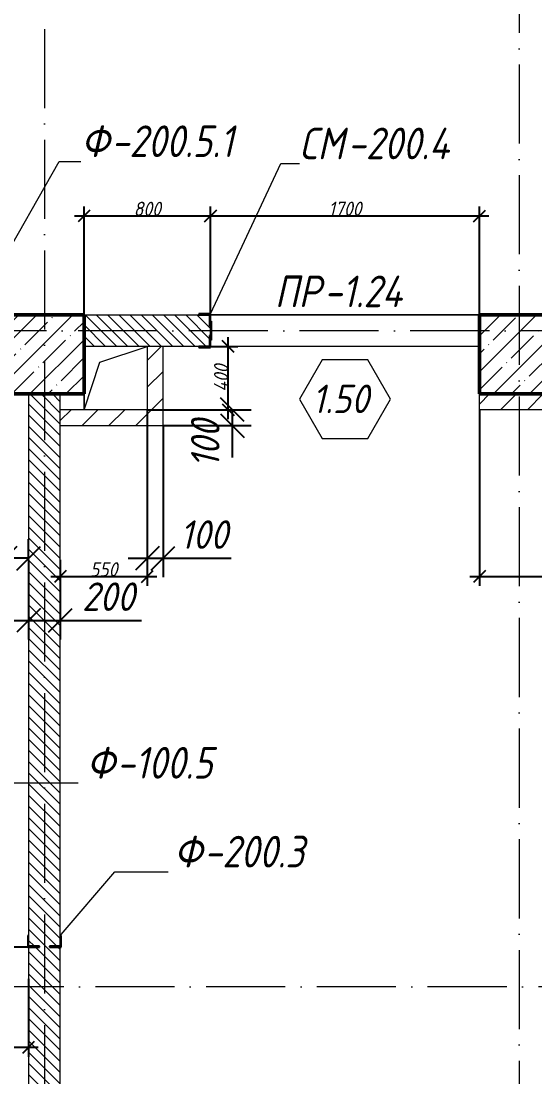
# Model space of a CAD drawing. Header units: millimetres. Extents: x -356862 to 418287, y 0 to 839748.
# Drawn here: x -157198 to -153951, y 603078 to 609756 of the extents above; entities that cross this region are included whole.
import ezdxf

# ---------------------------------------------------------------- set-up
doc = ezdxf.new("R2010")
doc.units = ezdxf.units.MM
doc.linetypes.add('50_200_ШТРИХ_1Т_ш5_п1_п1_', pattern=[700, 500, -100, 0, -100])
for name, color, linetype, lineweight in [('A-____-____-DIMS', 7, 'Continuous', 9), ('A-DOOR-____-IDEN', 7, 'Continuous', 9), ('A-DOOR-____-OTLN', 7, 'Continuous', 9), ('A-FLOR-____-OTLN', 7, 'Continuous', 9), ('A-GENM-____-IDEN', 7, 'Continuous', 9), ('A-GENM-____-MCUT', 7, 'Continuous', 25), ('A-GENM-____-OTLN', 7, 'Continuous', 9), ('A-GENM-____-OTLN-1', 7, 'Continuous', 25), ('S-COLS-____-MCUT', 7, 'Continuous', 50), ('S-COLS-____-OTLN', 7, 'Continuous', 9), ('S-GRID-____-OTLN-1', 7, '50_200_ШТРИХ_1Т_ш5_п1_п1_', 9)]:
    doc.layers.add(name, color=color, linetype=linetype, lineweight=lineweight)
for name, color, linetype, lineweight, true_color in [('A-DOOR-____-OTLN-1', 7, 'Continuous', 9, 0xffffff), ('A-WALL-____-MCUT-4', 7, 'Continuous', 13, 0x000000), ('A-WALL-____-PATT-3', 9, 'Continuous', 9, 0x808080), ('A-WALL-____-PATT-5', 7, 'Continuous', 9, 0x000000), ('A-WALL-FNSH-MCUT-2', 7, 'Continuous', 13, 0x000000), ('I-WALL-____-OTLN-1', 7, 'Continuous', 9, 0x000000)]:
    doc.layers.add(name, color=color, linetype=linetype, lineweight=lineweight, true_color=true_color)
doc.styles.add('ISOCPEUR_I_10', font='isocpeui.ttf', dxfattribs={"width": 0.9, "height": 180})
doc.styles.add('ISOCPEUR_I_14', font='isocpeui.ttf', dxfattribs={"width": 0.9, "height": 180})
doc.styles.add('ISOCPEUR_I_2', font='isocpeui.ttf', dxfattribs={"width": 0.85, "height": 2.3})
doc.styles.add('ISOCPEUR_I_7', font='isocpeui.ttf', dxfattribs={"width": 0.9, "height": 90})
doc.dimstyles.new('ISO-1_8_0_9К_СРЕДНИЙ_Кладочные_2', dxfattribs={"dimscale": 304.8, "dimtxt": 89.638306, "dimasz": 0.246063, "dimexe": 0.19685, "dimexo": 0, "dimgap": 0, "dimtad": 1, "dimdec": 3, "dimrnd": 0.001, "dimdsep": 46, "dimtxsty": 'ISOCPEUR_I_7', "dimblk1": 'OBLIQUE', "dimblk2": 'OBLIQUE', "dimsah": 1, "dimcen": 0.09, "dimdle": 0.19685, "dimazin": 0, "dimtfac": 1, "dimtdec": 4, "dimtix": 1, "dimtmove": 1, "dimatfit": 3, "dimfxl": 1, "dimtvp": 1, "dimtolj": 1, "dimtzin": 0, "dimarcsym": 2})
doc.dimstyles.new('ISO-1_8_0_9К_СРЕДНИЙ_Кладочные_3', dxfattribs={"dimscale": 304.8, "dimtxt": 179.276612, "dimasz": 0.492126, "dimexe": 0.393701, "dimexo": 0, "dimgap": 0, "dimtad": 1, "dimdec": 3, "dimrnd": 0.001, "dimdsep": 46, "dimtxsty": 'ISOCPEUR_I_10', "dimblk1": 'OBLIQUE', "dimblk2": 'OBLIQUE', "dimsah": 1, "dimcen": 0.09, "dimdle": 0.393701, "dimazin": 0, "dimtfac": 1, "dimtdec": 4, "dimtix": 1, "dimtmove": 0, "dimatfit": 3, "dimfxl": 1, "dimtvp": 1, "dimtolj": 1, "dimtzin": 0, "dimarcsym": 2})
pattern_1 = [(135, (-175000.736, 544716.51), (-35.35534, -35.35534), [])]
pattern_2 = [(45, (-175000.74, 544716.51), (-84.85281, 84.85281), [])]

# ---------------------------------------------------------------- blocks, each defined once
blk = doc.blocks.new('BSC_Колонна _Прямоугольная - 500х500-V44-АР1_Кладочный план 1 этажа в осях 1-64_Ю-ЯЯ')
at = {"layer": 'S-COLS-____-OTLN'}
h = blk.add_hatch(dxfattribs=at)
h.set_pattern_fill('FP_43', color=256, style=0, pattern_type=2)
h.set_pattern_definition([(45, (-17950, -62931.04), (-114.04925, 114.04925), []), (45, (-17835.95, -62931.04), (-114.04925, 114.04925), [201.613, -40.323, 3.353, -36.97])])
h.paths.add_polyline_path([(-250, -250), (250, -250), (250, 250), (-250, 250)], flags=0)
at = {"layer": 'S-COLS-____-MCUT'}
for p, q in [((250, 250), (-250, 250)), ((-250, 250), (-250, -250)), ((250, -250), (250, 250)), ((-250, -250), (250, -250))]:
    blk.add_line(p, q, dxfattribs=at)
blk = doc.blocks.new('BSC_Колонна _Прямоугольная - 500х500-V64-АР1_Кладочный план 1 этажа в осях 1-64_Ю-ЯЯ')
at = {"layer": 'S-COLS-____-OTLN'}
h = blk.add_hatch(dxfattribs=at)
h.set_pattern_fill('FP_64', color=256, style=0, pattern_type=2)
h.set_pattern_definition([(45, (-20950, -62931.04), (-114.04925, 114.04925), []), (45, (-20835.95, -62931.04), (-114.04925, 114.04925), [201.613, -40.323, 3.353, -36.97])])
h.paths.add_polyline_path([(-250, -250), (250, -250), (250, 250), (-250, 250)], flags=0)
at = {"layer": 'S-COLS-____-MCUT'}
for p, q in [((250, 250), (-250, 250)), ((-250, 250), (-250, -250)), ((250, -250), (250, 250)), ((-250, -250), (250, -250))]:
    blk.add_line(p, q, dxfattribs=at)
blk = doc.blocks.new('Проем_Дверь_Прямоугольный - 1700х2400h_дверные проемы-28051819-АР1_Кладочный план 1 этажа в осях 1-64_Ю-ЯЯ')
at = {"layer": 'A-DOOR-____-OTLN-1'}
for p, q in [((850, 100), (-850, 100)), ((850, -100), (-850, -100))]:
    blk.add_line(p, q, dxfattribs=at)
blk = doc.blocks.new('Фахверк_СКБ_Уголок - 200_3600-27915153-АР1_Кладочный план 1 этажа в осях 1-64_Ю-ЯЯ')
at = {"layer": 'A-GENM-____-MCUT'}
for p, q in [((125, 156), (50, 156)), ((50, 156), (50, 150)), ((50, 150), (119, 150)), ((119, 150), (119, 81)), ((125, 81), (125, 156)), ((119, 81), (125, 81)), ((125, 19), (119, 19)), ((119, 19), (119, -50)), ((125, -56), (125, 19)), ((119, -50), (50, -50)), ((50, -50), (50, -56)), ((50, -56), (125, -56))]:
    blk.add_line(p, q, dxfattribs=at)
blk = doc.blocks.new('154_Стойка_СКБ_Уголок - СМ-2530_200-28213945-АР1_Кладочный план 1 этажа в осях 1-64_Ю-ЯЯ')
at = {"layer": 'A-GENM-____-MCUT'}
for p, q in [((125, 156), (125, 81)), ((200, 156), (125, 156)), ((131, 81), (131, 150)), ((131, 150), (200, 150)), ((200, 150), (200, 156)), ((125, 81), (131, 81)), ((131, 19), (125, 19)), ((125, 19), (125, -56)), ((131, -50), (131, 19)), ((125, -56), (200, -56)), ((200, -50), (131, -50)), ((200, -56), (200, -50))]:
    blk.add_line(p, q, dxfattribs=at)
blk = doc.blocks.new('Стойка_Влож_Полоса боковая - Полоса-28213942-АР1_Кладочный план 1 этажа в осях 1-64_Ю-ЯЯ')
at = {"layer": 'A-GENM-____-OTLN'}
for p, q in [((-5, 60), (0, 60)), ((-5, -60), (-5, 60)), ((0, 31), (0, -31)), ((0, -60), (-5, -60))]:
    blk.add_line(p, q, dxfattribs=at)
blk = doc.blocks.new('AR_Отверстие прямоугольное _в плите_ - AR_Отверстие прямоугольное _в плите_-30459211-АР1_Кладочный план 1 этажа в осях 1-64_Ю-ЯЯ')
at = {"layer": 'A-GENM-____-OTLN'}
for p, q in [((-100, 100), (200, 200)), ((-200, -200), (-100, 100)), ((-200, -100), (-200, -200))]:
    blk.add_line(p, q, dxfattribs=at)
blk = doc.blocks.new('Марка проема - марка проема-27336095-АР1_Кладочный план 1 этажа в осях 1-64_Ю-ЯЯ')
at = {"layer": 'A-DOOR-____-IDEN'}
for p, q in [((-1.439, 0.159), (-2.877, -2.333)), ((1.439, 0.159), (-1.439, 0.159)), ((2.877, -2.333), (1.439, 0.159)), ((-2.877, -2.333), (-1.439, -4.825)), ((1.439, -4.825), (2.877, -2.333)), ((-1.439, -4.825), (1.439, -4.825))]:
    blk.add_line(p, q, dxfattribs=at)
blk = doc.blocks.new('_Oblique')
at = {"color": 0, "linetype": 'ByBlock', "lineweight": -2}
blk.add_line((-0.5, -0.5), (0.5, 0.5), dxfattribs=at)
blk = doc.blocks.new('*D12250')
at = {"layer": 'A-____-____-DIMS', "color": 0, "lineweight": -2, "transparency": 16777216}
for p, q in [((-156800.7, 607897.6), (-156800.7, 608583.2)), ((-156000.7, 607897.6), (-156000.7, 608583.2)), ((-156860.7, 608523.2), (-155940.7, 608523.2))]:
    blk.add_line(p, q, dxfattribs=at)
at = {"layer": 'Defpoints', "color": 0, "transparency": 16777216}
for p in [(-156000.7, 608523.2), (-156800.7, 607897.6), (-156000.7, 607897.6)]:
    blk.add_point(p, dxfattribs=at)
at = {"layer": 'A-____-____-DIMS', "color": 0, "lineweight": -2, "transparency": 16777216, "xscale": 75, "yscale": 75, "zscale": 75, "rotation": 180}
blk.add_blockref('_Oblique', (-156800.7, 608523.2), dxfattribs=at)
at = {"layer": 'A-____-____-DIMS', "color": 0, "lineweight": -2, "transparency": 16777216, "xscale": 75, "yscale": 75, "zscale": 75}
blk.add_blockref('_Oblique', (-156000.7, 608523.2), dxfattribs=at)
at = {"layer": 'A-____-____-DIMS', "color": 0, "transparency": 16777216, "insert": (-156400.7, 608568.2), "char_height": 90, "width": 409.578, "attachment_point": 5, "style": 'ISOCPEUR_I_7'}
blk.add_mtext('\\A1;800', dxfattribs=at)
blk = doc.blocks.new('*D12251')
at = {"layer": 'A-____-____-DIMS', "color": 0, "lineweight": -2, "transparency": 16777216}
for p, q in [((-156000.7, 607897.6), (-156000.7, 608583.2)), ((-154300.7, 607897.6), (-154300.7, 608583.2)), ((-156060.7, 608523.2), (-154240.7, 608523.2))]:
    blk.add_line(p, q, dxfattribs=at)
at = {"layer": 'Defpoints', "color": 0, "transparency": 16777216}
for p in [(-154300.7, 608523.2), (-156000.7, 607897.6), (-154300.7, 607897.6)]:
    blk.add_point(p, dxfattribs=at)
at = {"layer": 'A-____-____-DIMS', "color": 0, "lineweight": -2, "transparency": 16777216, "xscale": 75, "yscale": 75, "zscale": 75, "rotation": 180}
blk.add_blockref('_Oblique', (-156000.7, 608523.2), dxfattribs=at)
at = {"layer": 'A-____-____-DIMS', "color": 0, "lineweight": -2, "transparency": 16777216, "xscale": 75, "yscale": 75, "zscale": 75}
blk.add_blockref('_Oblique', (-154300.7, 608523.2), dxfattribs=at)
at = {"layer": 'A-____-____-DIMS', "color": 0, "transparency": 16777216, "insert": (-155150.7, 608568.8), "char_height": 90, "width": 504.733, "attachment_point": 5, "style": 'ISOCPEUR_I_7'}
blk.add_mtext('\\A1;1700', dxfattribs=at)
blk = doc.blocks.new('*D12270')
at = {"layer": 'A-____-____-DIMS', "color": 0, "lineweight": -2, "transparency": 16777216}
for p, q in [((-157451.9, 607457.6), (-157451.9, 603837.6)), ((-157150.7, 607397.6), (-157511.9, 607397.6)), ((-157156.7, 603897.6), (-157511.9, 603897.6))]:
    blk.add_line(p, q, dxfattribs=at)
at = {"layer": 'Defpoints', "color": 0, "transparency": 16777216}
for p in [(-157150.7, 607397.6), (-157451.9, 603897.6), (-157156.7, 603897.6)]:
    blk.add_point(p, dxfattribs=at)
at = {"layer": 'A-____-____-DIMS', "color": 0, "lineweight": -2, "transparency": 16777216, "xscale": 75, "yscale": 75, "zscale": 75}
for p, rotation in [((-157451.9, 607397.6), 90), ((-157451.9, 603897.6), 270)]:
    blk.add_blockref('_Oblique', p, dxfattribs=dict(at, rotation=rotation))
at = {"layer": 'A-____-____-DIMS', "color": 0, "transparency": 16777216, "insert": (-157496.9, 605647.6), "char_height": 90, "width": 546.104, "attachment_point": 5, "rotation": 90, "style": 'ISOCPEUR_I_7'}
blk.add_mtext('\\A1;3500', dxfattribs=at)
blk = doc.blocks.new('*D12271')
at = {"layer": 'A-____-____-DIMS', "color": 0, "lineweight": -2, "transparency": 16777216}
for p, q in [((-157156.7, 603897.6), (-157511.9, 603897.6)), ((-157451.9, 603957.6), (-157451.9, 600337.6)), ((-157150.7, 600397.6), (-157511.9, 600397.6))]:
    blk.add_line(p, q, dxfattribs=at)
at = {"layer": 'Defpoints', "color": 0, "transparency": 16777216}
for p in [(-157156.7, 603897.6), (-157451.9, 600397.6), (-157150.7, 600397.6)]:
    blk.add_point(p, dxfattribs=at)
at = {"layer": 'A-____-____-DIMS', "color": 0, "lineweight": -2, "transparency": 16777216, "xscale": 75, "yscale": 75, "zscale": 75}
for p, rotation in [((-157451.9, 603897.6), 90), ((-157451.9, 600397.6), 270)]:
    blk.add_blockref('_Oblique', p, dxfattribs=dict(at, rotation=rotation))
at = {"layer": 'A-____-____-DIMS', "color": 0, "transparency": 16777216, "insert": (-157496.9, 602147.6), "char_height": 90, "width": 546.104, "attachment_point": 5, "rotation": 90, "style": 'ISOCPEUR_I_7'}
blk.add_mtext('\\A1;3500', dxfattribs=at)
blk = doc.blocks.new('*D12390')
at = {"layer": 'A-____-____-DIMS', "color": 0, "lineweight": -2, "transparency": 16777216}
for p, q in [((-154300.7, 607297.6), (-154300.7, 606182.7)), ((-152050.7, 607247.6), (-152050.7, 606182.7)), ((-154360.7, 606242.7), (-151990.7, 606242.7))]:
    blk.add_line(p, q, dxfattribs=at)
at = {"layer": 'Defpoints', "color": 0, "transparency": 16777216}
for p in [(-154300.7, 607297.6), (-152050.7, 607247.6), (-152050.7, 606242.7)]:
    blk.add_point(p, dxfattribs=at)
at = {"layer": 'A-____-____-DIMS', "color": 0, "lineweight": -2, "transparency": 16777216, "xscale": 75, "yscale": 75, "zscale": 75, "rotation": 180}
blk.add_blockref('_Oblique', (-154300.7, 606242.7), dxfattribs=at)
at = {"layer": 'A-____-____-DIMS', "color": 0, "lineweight": -2, "transparency": 16777216, "xscale": 75, "yscale": 75, "zscale": 75}
blk.add_blockref('_Oblique', (-152050.7, 606242.7), dxfattribs=at)
at = {"layer": 'A-____-____-DIMS', "color": 0, "transparency": 16777216, "insert": (-153175.7, 606287.7), "char_height": 90, "width": 546.104, "attachment_point": 5, "style": 'ISOCPEUR_I_7'}
blk.add_mtext('\\A1;2250', dxfattribs=at)
blk = doc.blocks.new('*D12395')
at = {"layer": 'A-____-____-DIMS', "color": 0, "lineweight": -2, "transparency": 16777216}
for p, q in [((-157300.7, 607397.6), (-157300.7, 606237.9)), ((-157150.7, 606348.8), (-157150.7, 606477.9)), ((-157300.7, 606357.9), (-157762.8, 606357.9)), ((-157150.7, 606357.9), (-157420.7, 606357.9))]:
    blk.add_line(p, q, dxfattribs=at)
at = {"layer": 'Defpoints', "color": 0, "transparency": 16777216}
for p in [(-157300.7, 607397.6), (-157150.7, 606357.9), (-157150.7, 606348.8)]:
    blk.add_point(p, dxfattribs=at)
at = {"layer": 'A-____-____-DIMS', "color": 0, "lineweight": -2, "transparency": 16777216, "xscale": 150, "yscale": 150, "zscale": 150, "rotation": 180}
blk.add_blockref('_Oblique', (-157300.7, 606357.9), dxfattribs=at)
at = {"layer": 'A-____-____-DIMS', "color": 0, "lineweight": -2, "transparency": 16777216, "xscale": 150, "yscale": 150, "zscale": 150}
blk.add_blockref('_Oblique', (-157150.7, 606357.9), dxfattribs=at)
at = {"layer": 'A-____-____-DIMS', "color": 0, "transparency": 16777216, "insert": (-157806.6, 606597.9), "char_height": 180, "width": 368.207, "attachment_point": 1, "line_spacing_factor": 1.149209, "style": 'ISOCPEUR_I_10'}
blk.add_mtext('\\A1;150', dxfattribs=at)
blk = doc.blocks.new('*D12396')
at = {"layer": 'A-____-____-DIMS', "color": 0, "lineweight": -2, "transparency": 16777216}
for p, q in [((-157150.7, 606348.8), (-157150.7, 605845.2)), ((-156950.7, 606348.8), (-156950.7, 605845.2)), ((-157270.7, 605965.2), (-156950.7, 605965.2)), ((-156950.7, 605965.2), (-156436.8, 605965.2))]:
    blk.add_line(p, q, dxfattribs=at)
at = {"layer": 'Defpoints', "color": 0, "transparency": 16777216}
for p in [(-157150.7, 606348.8), (-156950.7, 606348.8), (-156950.7, 605965.2)]:
    blk.add_point(p, dxfattribs=at)
at = {"layer": 'A-____-____-DIMS', "color": 0, "lineweight": -2, "transparency": 16777216, "xscale": 150, "yscale": 150, "zscale": 150, "rotation": 180}
blk.add_blockref('_Oblique', (-157150.7, 605965.2), dxfattribs=at)
at = {"layer": 'A-____-____-DIMS', "color": 0, "lineweight": -2, "transparency": 16777216, "xscale": 150, "yscale": 150, "zscale": 150}
blk.add_blockref('_Oblique', (-156950.7, 605965.2), dxfattribs=at)
at = {"layer": 'A-____-____-DIMS', "color": 0, "transparency": 16777216, "insert": (-156813.6, 606205.2), "char_height": 180, "width": 409.578, "attachment_point": 1, "line_spacing_factor": 1.149209, "style": 'ISOCPEUR_I_10'}
blk.add_mtext('\\A1;200', dxfattribs=at)
blk = doc.blocks.new('*D12397')
at = {"layer": 'A-____-____-DIMS', "color": 0, "lineweight": -2, "transparency": 16777216}
for p, q in [((-156400.7, 607297.6), (-156400.7, 606182.7)), ((-156950.7, 606348.8), (-156950.7, 606182.7)), ((-157010.7, 606242.7), (-156340.7, 606242.7))]:
    blk.add_line(p, q, dxfattribs=at)
at = {"layer": 'Defpoints', "color": 0, "transparency": 16777216}
for p in [(-156400.7, 607297.6), (-156950.7, 606348.8), (-156400.7, 606242.7)]:
    blk.add_point(p, dxfattribs=at)
at = {"layer": 'A-____-____-DIMS', "color": 0, "lineweight": -2, "transparency": 16777216, "xscale": 75, "yscale": 75, "zscale": 75, "rotation": 180}
blk.add_blockref('_Oblique', (-156950.7, 606242.7), dxfattribs=at)
at = {"layer": 'A-____-____-DIMS', "color": 0, "lineweight": -2, "transparency": 16777216, "xscale": 75, "yscale": 75, "zscale": 75}
blk.add_blockref('_Oblique', (-156400.7, 606242.7), dxfattribs=at)
at = {"layer": 'A-____-____-DIMS', "color": 0, "transparency": 16777216, "insert": (-156675.7, 606287.7), "char_height": 90, "width": 409.578, "attachment_point": 5, "style": 'ISOCPEUR_I_7'}
blk.add_mtext('\\A1;550', dxfattribs=at)
blk = doc.blocks.new('*D12398')
at = {"layer": 'A-____-____-DIMS', "color": 0, "lineweight": -2, "transparency": 16777216}
for p, q in [((-156400.7, 607297.6), (-156400.7, 606237.9)), ((-156300.7, 607197.6), (-156300.7, 606237.9)), ((-156520.7, 606357.9), (-156300.7, 606357.9)), ((-156300.7, 606357.9), (-155870.2, 606357.9))]:
    blk.add_line(p, q, dxfattribs=at)
at = {"layer": 'Defpoints', "color": 0, "transparency": 16777216}
for p in [(-156400.7, 607297.6), (-156300.7, 607197.6), (-156300.7, 606357.9)]:
    blk.add_point(p, dxfattribs=at)
at = {"layer": 'A-____-____-DIMS', "color": 0, "lineweight": -2, "transparency": 16777216, "xscale": 150, "yscale": 150, "zscale": 150, "rotation": 180}
blk.add_blockref('_Oblique', (-156400.7, 606357.9), dxfattribs=at)
at = {"layer": 'A-____-____-DIMS', "color": 0, "lineweight": -2, "transparency": 16777216, "xscale": 150, "yscale": 150, "zscale": 150}
blk.add_blockref('_Oblique', (-156300.7, 606357.9), dxfattribs=at)
at = {"layer": 'A-____-____-DIMS', "color": 0, "transparency": 16777216, "insert": (-156194.6, 606597.9), "char_height": 180, "width": 368.207, "attachment_point": 1, "line_spacing_factor": 1.149209, "style": 'ISOCPEUR_I_10'}
blk.add_mtext('\\A1;100', dxfattribs=at)
blk = doc.blocks.new('*D12399')
at = {"layer": 'A-____-____-DIMS', "color": 0, "lineweight": -2, "transparency": 16777216}
for p, q in [((-156400.7, 607297.6), (-155743.8, 607297.6)), ((-155863.8, 607297.6), (-155863.8, 607077.6)), ((-156300.7, 607197.6), (-155743.8, 607197.6)), ((-155863.8, 607197.6), (-155863.8, 606994.6))]:
    blk.add_line(p, q, dxfattribs=at)
at = {"layer": 'Defpoints', "color": 0, "transparency": 16777216}
for p in [(-156400.7, 607297.6), (-155863.8, 607297.6), (-156300.7, 607197.6)]:
    blk.add_point(p, dxfattribs=at)
at = {"layer": 'A-____-____-DIMS', "color": 0, "lineweight": -2, "transparency": 16777216, "xscale": 150, "yscale": 150, "zscale": 150}
for p, rotation in [((-155863.8, 607297.6), 90), ((-155863.8, 607197.6), 270)]:
    blk.add_blockref('_Oblique', p, dxfattribs=dict(at, rotation=rotation))
at = {"layer": 'A-____-____-DIMS', "color": 0, "transparency": 16777216, "insert": (-156124.1, 606930.5), "char_height": 180, "width": 368.207, "attachment_point": 1, "rotation": 90, "line_spacing_factor": 1.149209, "style": 'ISOCPEUR_I_10'}
blk.add_mtext('\\A1;100', dxfattribs=at)
blk = doc.blocks.new('*D12400')
at = {"layer": 'A-____-____-DIMS', "color": 0, "lineweight": -2, "transparency": 16777216}
for p, q in [((-155888.9, 607237.6), (-155888.9, 607757.6)), ((-155995, 607697.6), (-155828.9, 607697.6)), ((-156400.7, 607297.6), (-155828.9, 607297.6))]:
    blk.add_line(p, q, dxfattribs=at)
at = {"layer": 'Defpoints', "color": 0, "transparency": 16777216}
for p in [(-155995, 607697.6), (-155888.9, 607697.6), (-156400.7, 607297.6)]:
    blk.add_point(p, dxfattribs=at)
at = {"layer": 'A-____-____-DIMS', "color": 0, "lineweight": -2, "transparency": 16777216, "xscale": 75, "yscale": 75, "zscale": 75}
for p, rotation in [((-155888.9, 607697.6), 90), ((-155888.9, 607297.6), 270)]:
    blk.add_blockref('_Oblique', p, dxfattribs=dict(at, rotation=rotation))
at = {"layer": 'A-____-____-DIMS', "color": 0, "transparency": 16777216, "insert": (-155933.9, 607497.6), "char_height": 90, "width": 426.127, "attachment_point": 5, "rotation": 90, "style": 'ISOCPEUR_I_7'}
blk.add_mtext('\\A1;400', dxfattribs=at)
blk = doc.blocks.new('*D12408')
at = {"layer": 'A-____-____-DIMS', "color": 0, "lineweight": -2, "transparency": 16777216}
for p, q in [((-158350.7, 604327.6), (-158350.7, 603205.1)), ((-157150.7, 603697.6), (-157150.7, 603205.1)), ((-158410.7, 603265.1), (-157090.7, 603265.1))]:
    blk.add_line(p, q, dxfattribs=at)
at = {"layer": 'Defpoints', "color": 0, "transparency": 16777216}
for p in [(-158350.7, 604327.6), (-157150.7, 603697.6), (-157150.7, 603265.1)]:
    blk.add_point(p, dxfattribs=at)
at = {"layer": 'A-____-____-DIMS', "color": 0, "lineweight": -2, "transparency": 16777216, "xscale": 75, "yscale": 75, "zscale": 75, "rotation": 180}
blk.add_blockref('_Oblique', (-158350.7, 603265.1), dxfattribs=at)
at = {"layer": 'A-____-____-DIMS', "color": 0, "lineweight": -2, "transparency": 16777216, "xscale": 75, "yscale": 75, "zscale": 75}
blk.add_blockref('_Oblique', (-157150.7, 603265.1), dxfattribs=at)
at = {"layer": 'A-____-____-DIMS', "color": 0, "transparency": 16777216, "insert": (-157750.7, 603310.1), "char_height": 90, "width": 504.733, "attachment_point": 5, "style": 'ISOCPEUR_I_7'}
blk.add_mtext('\\A1;1200', dxfattribs=at)

msp = doc.modelspace()

# ---------------------------------------------------------------- hatches: boundary and pattern name
at = {"layer": 'A-WALL-____-PATT-3'}
h = msp.add_hatch(dxfattribs=at)
h.set_pattern_fill('FP_6', color=256, style=0, pattern_type=2)
h.set_pattern_definition(pattern_1)
h.paths.add_polyline_path([(-156006.7357, 607697.5526), (-156006.7357, 607766.5526), (-156000.7357, 607766.5526), (-156000.7357, 607828.5526), (-156006.7357, 607828.5526), (-156006.7357, 607897.5526), (-156800.7357, 607897.5526), (-156800.7357, 607697.5526), (-156075.7357, 607697.5526)], flags=0)
h = msp.add_hatch(dxfattribs=at)
h.set_pattern_fill('FP_6', color=256, style=0, pattern_type=2)
h.set_pattern_definition(pattern_1)
h.paths.add_polyline_path([(-156950.7357, 600397.5526), (-156950.7357, 603897.5526), (-157019.7357, 603897.5526), (-157019.7357, 603903.5526), (-156950.7357, 603903.5526), (-156950.7357, 607397.5526), (-157150.7357, 607397.5526), (-157150.7357, 603903.5526), (-157081.7357, 603903.5526), (-157081.7357, 603897.5526), (-157150.7357, 603897.5526), (-157150.7357, 600397.5526)], flags=0)
at = {"layer": 'A-WALL-____-PATT-5'}
h = msp.add_hatch(dxfattribs=at)
h.set_pattern_fill('FP_4', color=256, style=0, pattern_type=2)
h.set_pattern_definition(pattern_2)
h.paths.add_polyline_path([(-156300.7357, 607197.5526), (-156300.7357, 607697.5526), (-156400.7357, 607697.5526), (-156400.7357, 607197.5526)], flags=0)
h = msp.add_hatch(dxfattribs=at)
h.set_pattern_fill('FP_4', color=256, style=0, pattern_type=2)
h.set_pattern_definition(pattern_2)
h.paths.add_polyline_path([(-154300.7357, 607297.5526), (-152050.7357, 607297.5526), (-152050.7357, 607397.5526), (-154300.7357, 607397.5526)], flags=0)
h.paths.add_polyline_path([(-152038.2431, 607300.5526), (-152000.7357, 607300.5526), (-152000.7357, 607394.5526), (-152047.7357, 607394.5526), (-152047.7357, 607300.5526)], flags=0)
h = msp.add_hatch(dxfattribs=at)
h.set_pattern_fill('FP_4', color=256, style=0, pattern_type=2)
h.set_pattern_definition(pattern_2)
h.paths.add_polyline_path([(-156950.7357, 607197.5526), (-156400.7357, 607197.5526), (-156400.7357, 607297.5526), (-156950.7357, 607297.5526)], flags=0)

# ---------------------------------------------------------------- linework, layer by layer
at = {"layer": 'A-FLOR-____-OTLN'}
for p, q in [((-154300.7357, 607897.5526), (-156000.7357, 607897.5526)), ((-156800.7357, 607297.5526), (-156800.7357, 607397.5526))]:
    msp.add_line(p, q, dxfattribs=at)
at = {"layer": 'A-GENM-____-IDEN'}
for p, q in [((-157505.7357, 607903.5526), (-156957.8444, 608868.7592)), ((-156957.8444, 608868.7592), (-156820.0533, 608868.7592)), ((-156000.7357, 607903.5526), (-155557.5251, 608854.8339)), ((-155557.5251, 608854.8339), (-155438.4707, 608854.8339)), ((-157873.1338, 604937.2212), (-156838.4707, 604937.2212)), ((-156944.7357, 603977.5526), (-156606.6376, 604375.4571)), ((-156606.6376, 604375.4571), (-156268.5395, 604375.4571))]:
    msp.add_line(p, q, dxfattribs=at)
at = {"layer": 'A-WALL-____-MCUT-4'}
for p, q in [((-156800.7357, 607897.5526), (-156075.7357, 607897.5526)), ((-156075.7357, 607697.5526), (-156800.7357, 607697.5526)), ((-157150.7357, 607397.5526), (-157150.7357, 603972.5526)), ((-156950.7357, 603972.5526), (-156950.7357, 607397.5526)), ((-157150.7357, 603897.5526), (-157150.7357, 600397.5526)), ((-156950.7357, 600397.5526), (-156950.7357, 603897.5526))]:
    msp.add_line(p, q, dxfattribs=at)
at = {"layer": 'A-WALL-FNSH-MCUT-2'}
for p, q in [((-156400.7357, 607697.5526), (-156400.7357, 607297.5526)), ((-156300.7357, 607197.5526), (-156300.7357, 607697.5526)), ((-154300.7357, 607297.5526), (-154300.7357, 607397.5526)), ((-156400.7357, 607297.5526), (-156950.7357, 607297.5526)), ((-152050.7357, 607297.5526), (-154300.7357, 607297.5526)), ((-156950.7357, 607197.5526), (-156300.7357, 607197.5526))]:
    msp.add_line(p, q, dxfattribs=at)
at = {"layer": 'I-WALL-____-OTLN-1'}
for p, q in [((-156000.7357, 607897.5526), (-154300.7357, 607897.5526)), ((-154300.7357, 607697.5526), (-156000.7357, 607697.5526))]:
    msp.add_line(p, q, dxfattribs=at)
at = {"layer": 'S-GRID-____-OTLN-1'}
for p, q in [((-157050.7357, 635609.362), (-157050.7357, 597608.0984)), ((-154050.7357, 635384.7011), (-154050.7357, 597608.0984)), ((-70926.3291, 607797.5526), (-179669.5059, 607797.5526)), ((-99520.6953, 603647.5526), (-179669.5059, 603647.5526))]:
    msp.add_line(p, q, dxfattribs=at)

# ---------------------------------------------------------------- block references
at = {"layer": 'A-DOOR-____-IDEN', "xscale": 99.99999999999993, "yscale": 99.99999999999993, "zscale": 99.99999999999993}
msp.add_blockref('Марка проема - марка проема-27336095-АР1_Кладочный план 1 этажа в осях 1-64_Ю-ЯЯ', (-155150.7357, 607597.5526), dxfattribs=at)
at = {"layer": 'A-DOOR-____-OTLN'}
msp.add_blockref('Проем_Дверь_Прямоугольный - 1700х2400h_дверные проемы-28051819-АР1_Кладочный план 1 этажа в осях 1-64_Ю-ЯЯ', (-155150.7357, 607797.5526), dxfattribs=at)
at = {"layer": 'A-GENM-____-OTLN', "rotation": 180}
msp.add_blockref('Стойка_Влож_Полоса боковая - Полоса-28213942-АР1_Кладочный план 1 этажа в осях 1-64_Ю-ЯЯ', (-156000.7357, 607797.5526), dxfattribs=at)
at = {"layer": 'A-GENM-____-OTLN'}
msp.add_blockref('AR_Отверстие прямоугольное _в плите_ - AR_Отверстие прямоугольное _в плите_-30459211-АР1_Кладочный план 1 этажа в осях 1-64_Ю-ЯЯ', (-156600.7357, 607497.5526), dxfattribs=at)
at = {"layer": 'A-GENM-____-OTLN-1'}
for name, p, rotation in [('154_Стойка_СКБ_Уголок - СМ-2530_200-28213945-АР1_Кладочный план 1 этажа в осях 1-64_Ю-ЯЯ', (-155875.7357, 607847.5526), 180), ('Фахверк_СКБ_Уголок - 200_3600-27915153-АР1_Кладочный план 1 этажа в осях 1-64_Ю-ЯЯ', (-157100.7357, 604022.5526), 269.9999999999999)]:
    msp.add_blockref(name, p, dxfattribs=dict(at, rotation=rotation))
at = {"layer": 'S-COLS-____-OTLN'}
for name, p in [('BSC_Колонна _Прямоугольная - 500х500-V44-АР1_Кладочный план 1 этажа в осях 1-64_Ю-ЯЯ', (-157050.7357, 607647.5526)), ('BSC_Колонна _Прямоугольная - 500х500-V64-АР1_Кладочный план 1 этажа в осях 1-64_Ю-ЯЯ', (-154050.7357, 607647.5526))]:
    msp.add_blockref(name, p, dxfattribs=at)

# ---------------------------------------------------------------- texts
at = {"layer": 'A-DOOR-____-IDEN', "attachment_point": 1}
for s, insert, char_height, width, style in [('ПР', (-155594.6561, 608146.0721), 200, 375.18975, 'ISOCPEUR_I_2'), ('-1.24', (-155285.0936, 608146.0721), 200, 692.658, 'ISOCPEUR_I_2'), ('1.50', (-155358.3748, 607456.3721), 180, 454.556812, 'ISOCPEUR_I_14')]:
    msp.add_mtext(s, dxfattribs=dict(at, insert=insert, char_height=char_height, width=width, style=style))
at = {"layer": 'A-GENM-____-IDEN', "char_height": 200, "attachment_point": 1, "style": 'ISOCPEUR_I_2'}
for s, insert, width in [('\\fISOCPEUR|b0|i1|c204|p34|;\\W.9;Ф', (-156820.0533, 609095.8753), 230.886), ('-200.5.1', (-156629.5533, 609095.8753), 1053.417375), ('СМ', (-155438.4707, 609081.9501), 367.974562), ('-200.4', (-155134.8614, 609081.9501), 894.68325), ('\\fISOCPEUR|b0|i1|c204|p34|;\\W.9;Ф', (-156785.0274, 605164.3374), 230.886), ('-100.5', (-156594.5274, 605164.3374), 822.531375), ('\\fISOCPEUR|b0|i1|c204|p34|;\\W.9;Ф', (-156233.0962, 604602.5732), 230.886), ('-200.3', (-156042.5962, 604602.5732), 865.8225)]:
    msp.add_mtext(s, dxfattribs=dict(at, insert=insert, width=width))

# ---------------------------------------------------------------- dimensions: what is measured, and where the dimension line sits
at = {"layer": 'A-____-____-DIMS'}
for base, p1, p2, override, picture, middle in [((-156000.7357, 608523.1831), (-156800.7357, 607897.5526), (-156000.7357, 607897.5526), {"dimpost": '<>', "dimfxl": 800}, '*D12250', (-156400.7357, 608568.1831)), ((-154300.7357, 608523.1831), (-156000.7357, 607897.5526), (-154300.7357, 607897.5526), {"dimpost": '<>', "dimfxl": 1700}, '*D12251', (-155150.7357, 608568.7626)), ((-156400.7357, 606242.7345), (-156950.7357, 606348.8005), (-156400.7357, 607297.5526), {"dimpost": '<>', "dimfxl": 1096.64508}, '*D12397', (-156675.7357, 606287.7345)), ((-152050.7357, 606242.7345), (-154300.7357, 607297.5526), (-152050.7357, 607247.5526), {"dimpost": '<>', "dimfxl": 2250.555487}, '*D12390', (-153175.7357, 606287.7345)), ((-157150.7357, 603265.1178), (-158350.7357, 604327.5526), (-157150.7357, 603697.5526), {"dimpost": '<>', "dimfxl": 1355.32284}, '*D12408', (-157750.7357, 603310.1178))]:
    dim = msp.add_linear_dim(base=base, p1=p1, p2=p2, dimstyle='ISO-1_8_0_9К_СРЕДНИЙ_Кладочные_2', override=override, dxfattribs=at)
    dim.commit()
    dim.dimension.update_dxf_attribs({"geometry": picture, "text_midpoint": middle})
for base, p1, p2, override, picture, middle in [((-155888.9456, 607697.5526), (-156400.7357, 607297.5526), (-155995.0116, 607697.5526), {"dimpost": '<>', "dimfxl": 569.74734}, '*D12400', (-155933.9456, 607497.5526)), ((-157451.9103, 603897.5526), (-157150.7357, 607397.5526), (-157156.7357, 603897.5526), {"dimpost": '<>', "dimfxl": 3500.005143}, '*D12270', (-157496.9103, 605647.5526)), ((-157451.9103, 600397.5526), (-157156.7357, 603897.5526), (-157150.7357, 600397.5526), {"dimpost": '<>', "dimfxl": 3500.005143}, '*D12271', (-157496.9103, 602147.5526))]:
    dim = msp.add_linear_dim(base=base, p1=p1, p2=p2, angle=90, dimstyle='ISO-1_8_0_9К_СРЕДНИЙ_Кладочные_2', override=override, dxfattribs=at)
    dim.commit()
    dim.dimension.update_dxf_attribs({"geometry": picture, "text_midpoint": middle})
for base, p1, p2, override, picture, middle in [((-157150.7357, 606357.8966), (-157300.7357, 607397.5526), (-157150.7357, 606348.8005), {"dimpost": '<>', "dimfxl": 1059.424768}, '*D12395', (-157622.5293, 606357.8966)), ((-156300.7357, 606357.8966), (-156400.7357, 607297.5526), (-156300.7357, 607197.5526), {"dimpost": '<>', "dimfxl": 141.421356}, '*D12398', (-156010.4584, 606357.8966)), ((-156950.7357, 605965.1718), (-157150.7357, 606348.8005), (-156950.7357, 606348.8005), {"dimpost": '<>', "dimfxl": 200}, '*D12396', (-156608.8295, 605965.1718))]:
    dim = msp.add_linear_dim(base=base, p1=p1, p2=p2, dimstyle='ISO-1_8_0_9К_СРЕДНИЙ_Кладочные_3', override=override, dxfattribs=at)
    dim.commit()
    dim.dimension.update_dxf_attribs({"geometry": picture, "text_midpoint": middle, "dimtype": 160})
dim = msp.add_linear_dim(base=(-155863.8304, 607297.5526), p1=(-156300.7357, 607197.5526), p2=(-156400.7357, 607297.5526), angle=90, dimstyle='ISO-1_8_0_9К_СРЕДНИЙ_Кладочные_3', override={"dimpost": '<>', "dimfxl": 141.421356}, dxfattribs=at)
dim.commit()
dim.dimension.update_dxf_attribs({"geometry": '*D12399', "text_midpoint": (-156004.1076, 606994.64), "dimtype": 160, "text_rotation": 90})

doc.saveas('drawing.dxf')
